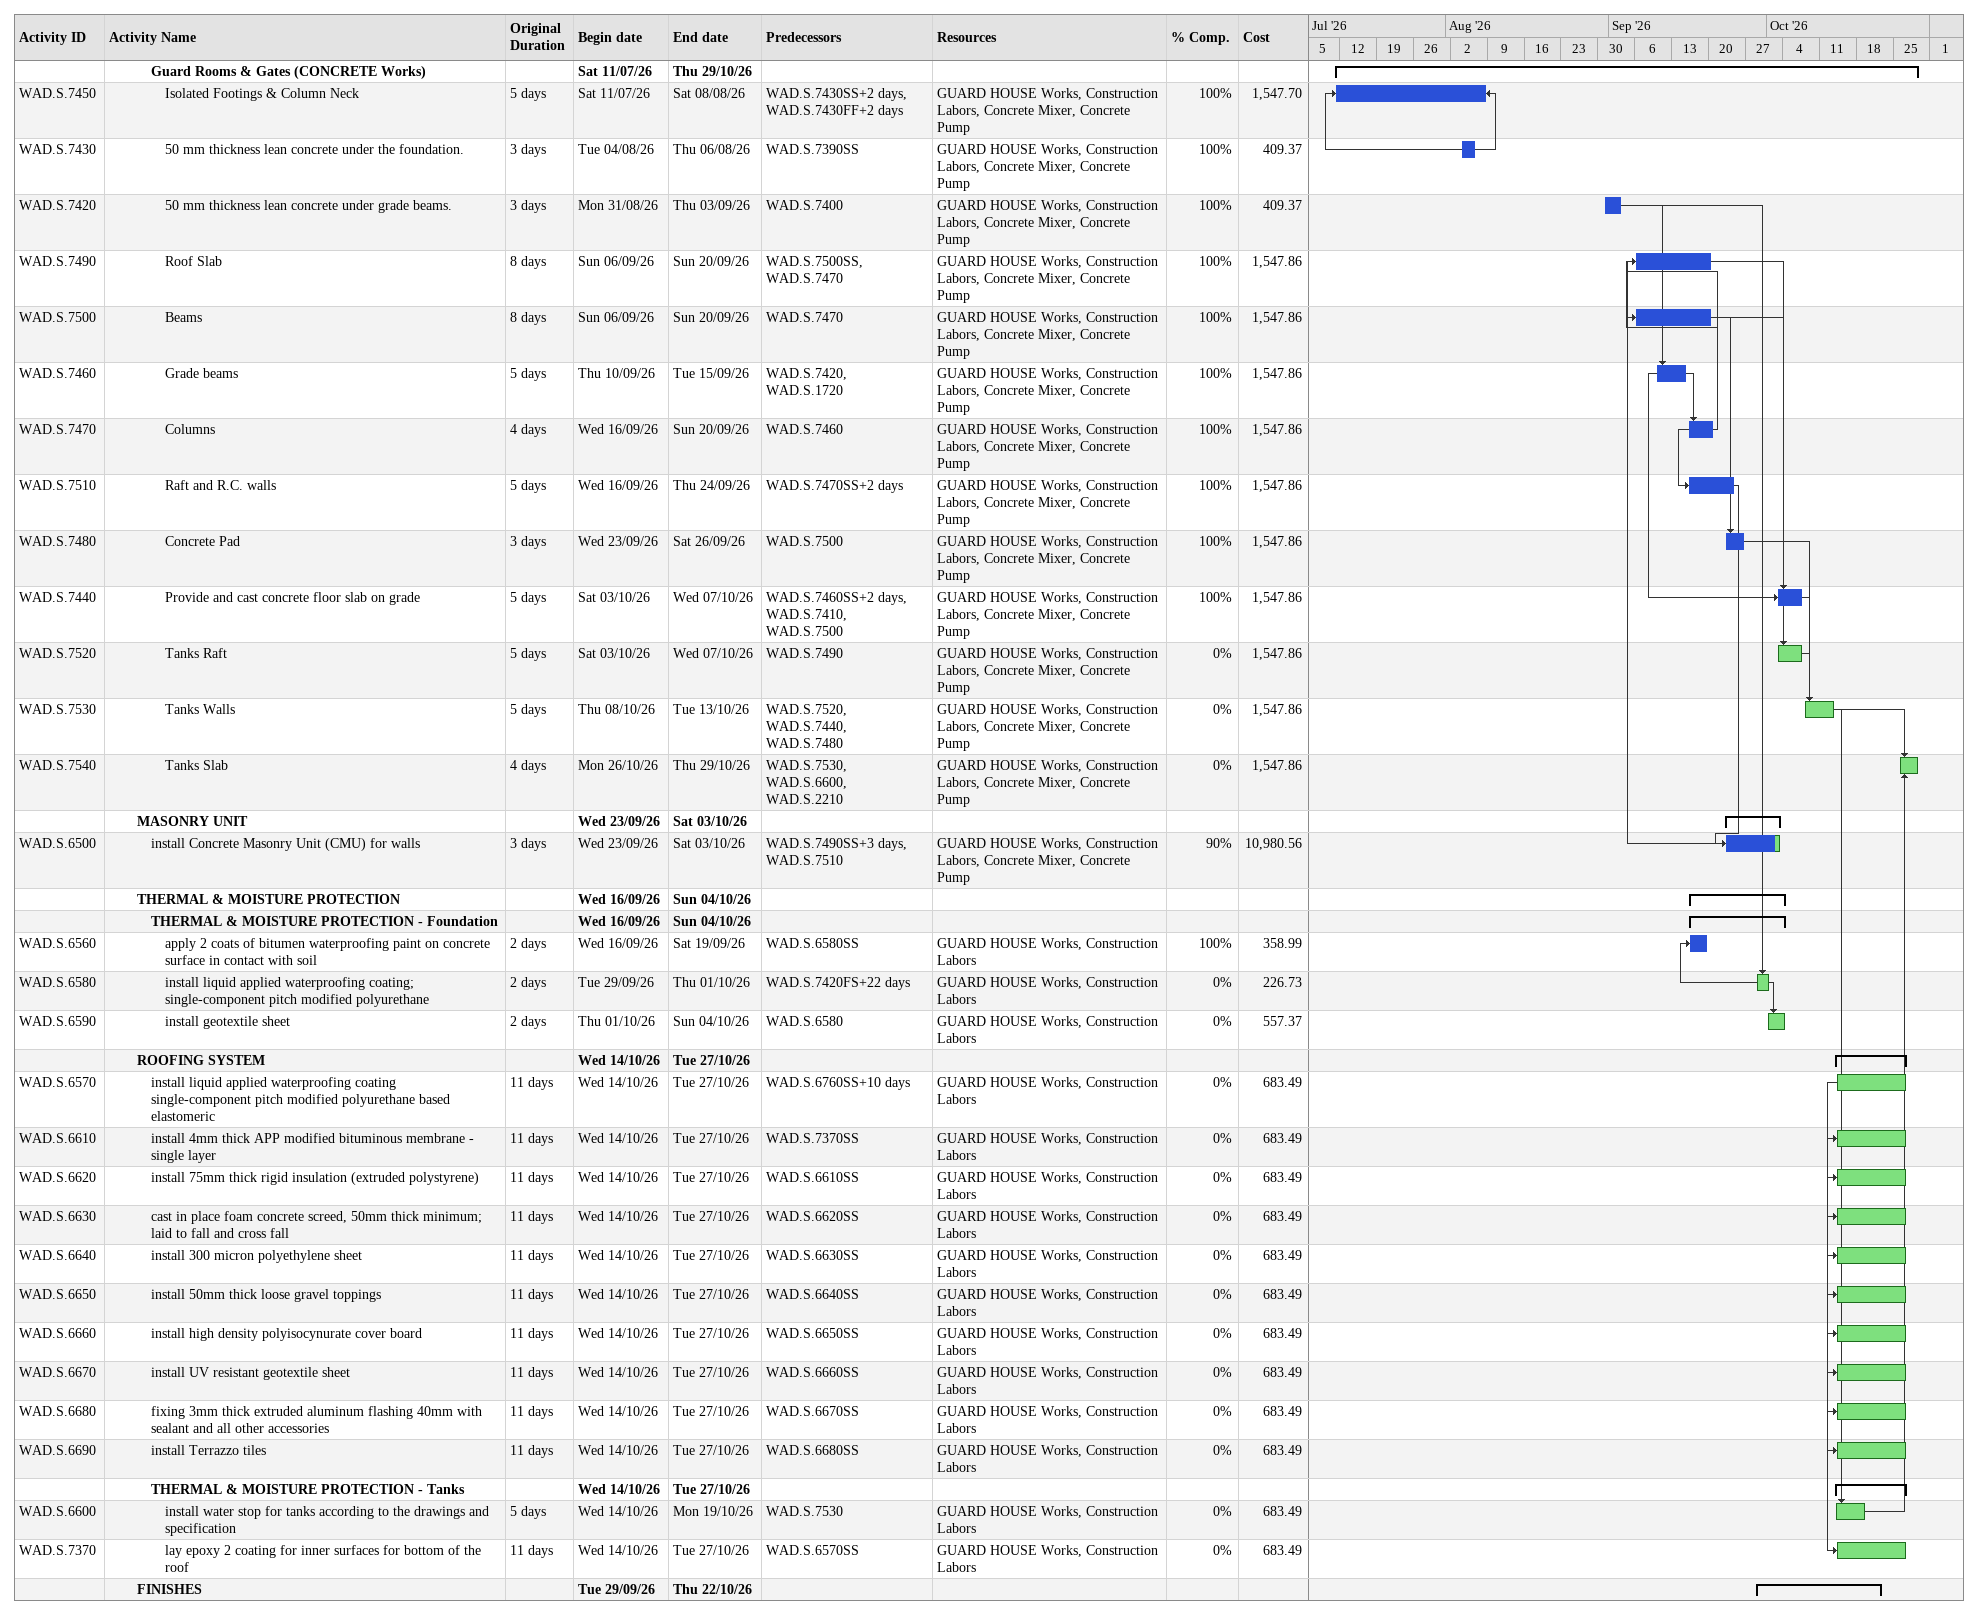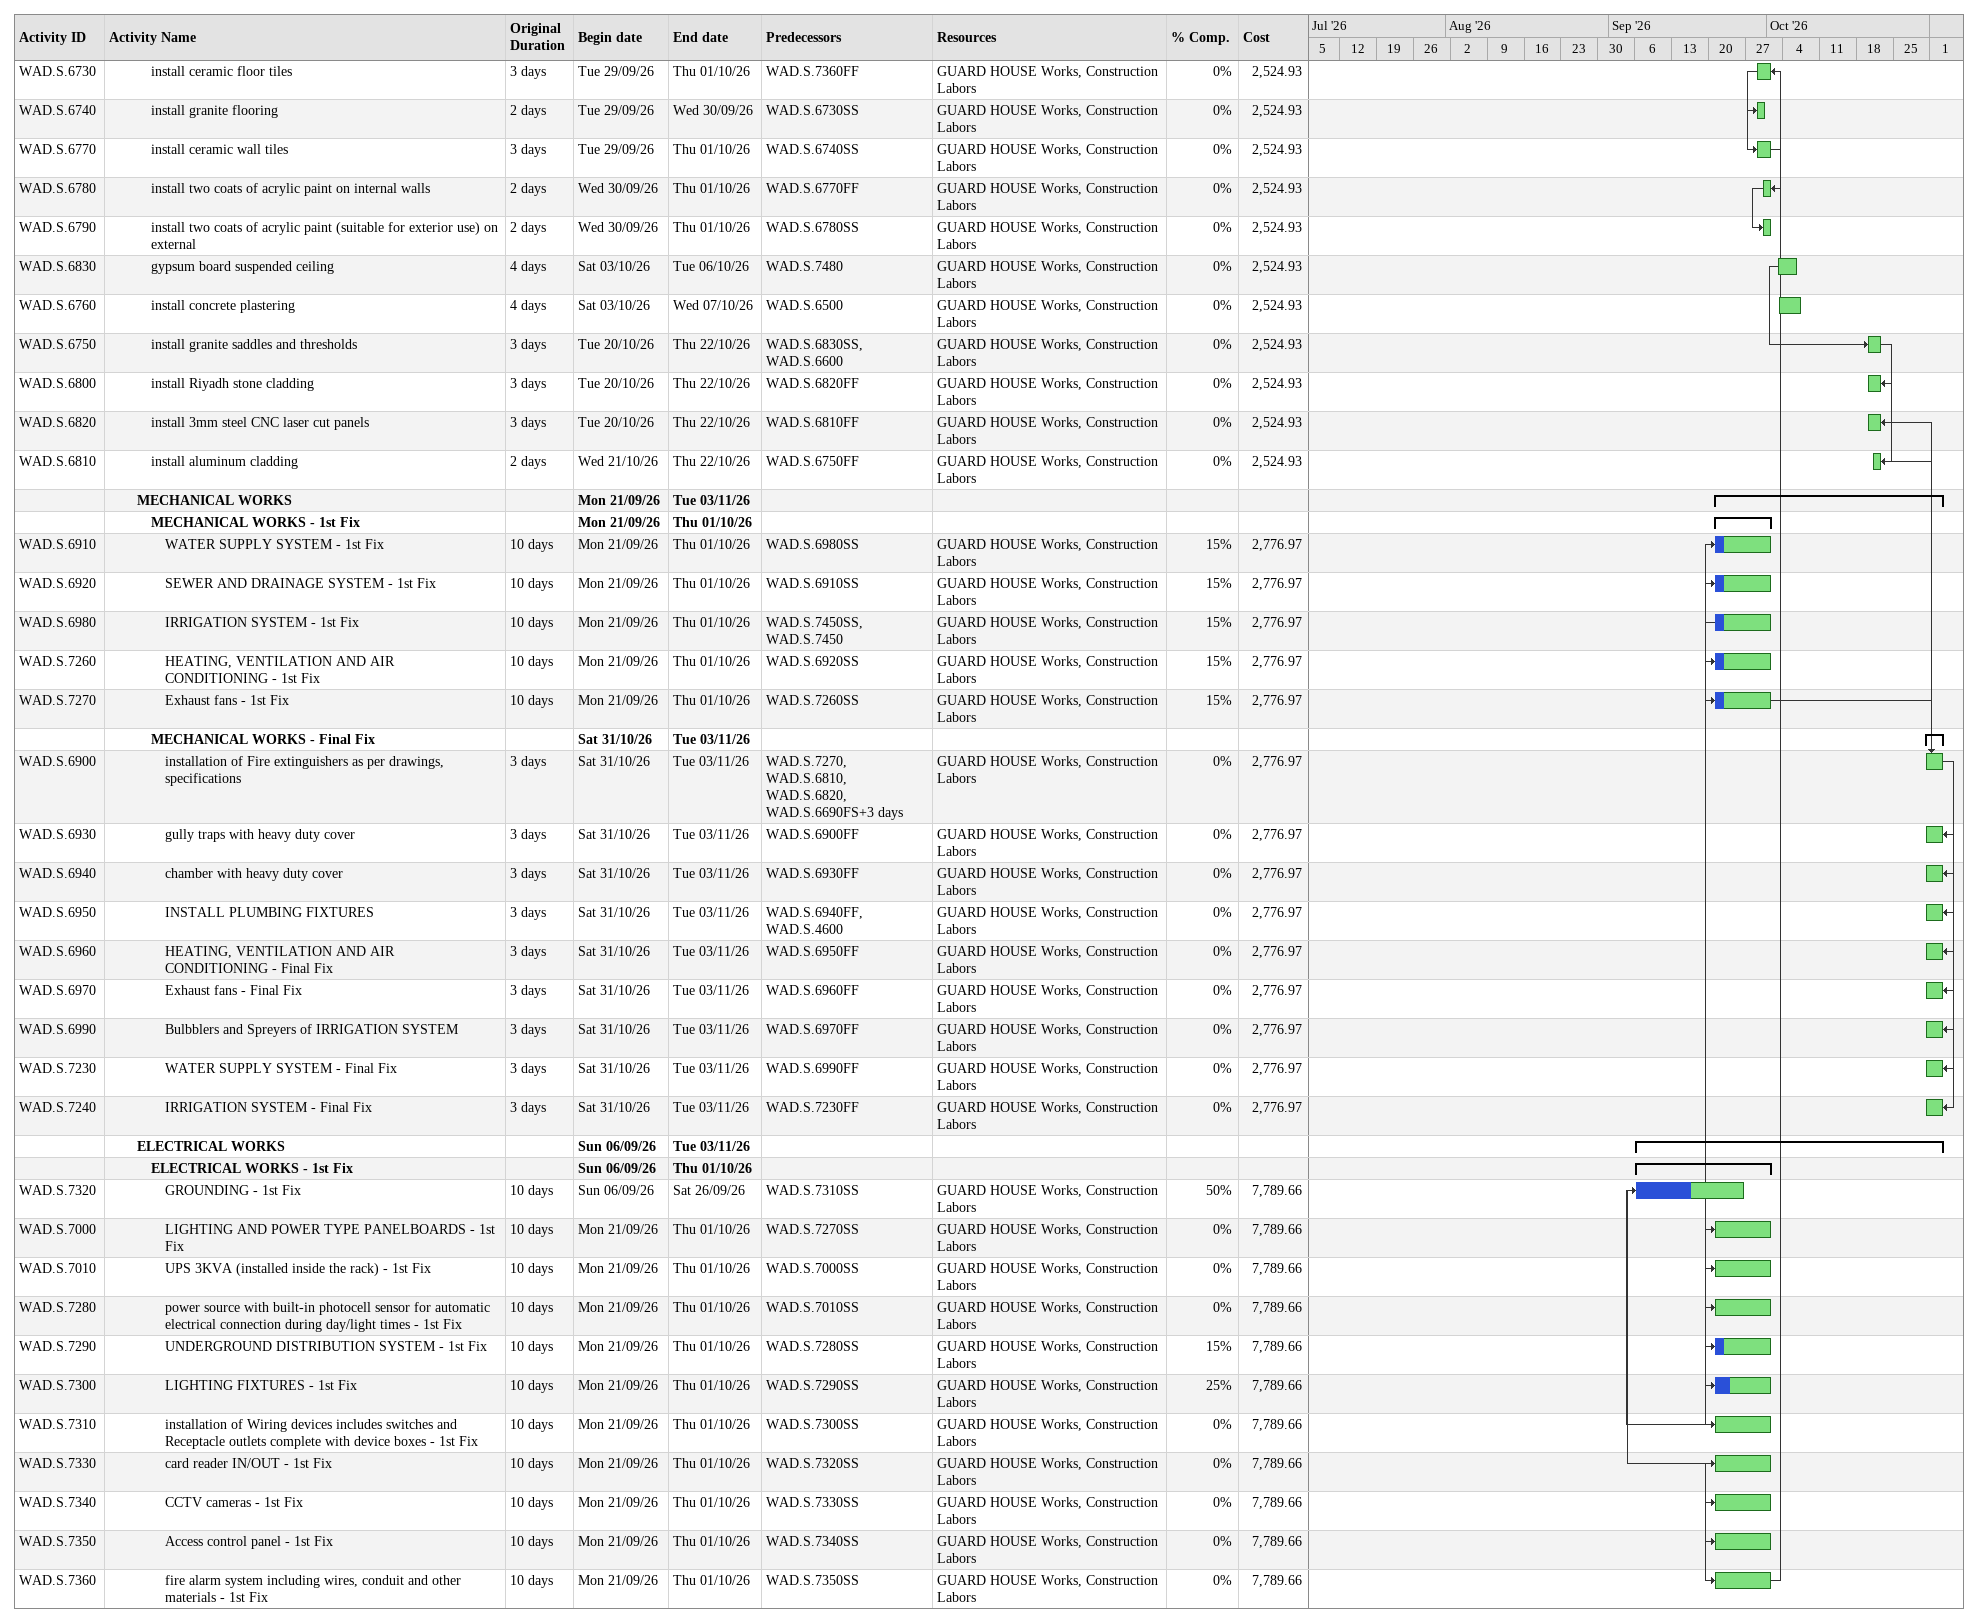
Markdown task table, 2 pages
| ID | Level | Task | Original duration | Start | Finish | Predecessors | Resources | % complete | Cost |
|---|---|---|---|---|---|---|---|---|---|
|  | 4 | **Guard Rooms & Gates (CONCRETE Works)** |  | 2026-07-11 | 2026-10-29 |  |  |  |  |
| WAD.S.7450 | 5 | Isolated Footings & Column Neck | 5d | 2026-07-11 | 2026-08-08 | WAD.S.7430SS+2d, WAD.S.7430FF+2d | GUARD HOUSE Works, Construction Labors, Concrete Mixer, Concrete Pump | 100 | 1547.70 |
| WAD.S.7430 | 5 | 50 mm thickness lean concrete under the foundation. | 3d | 2026-08-04 | 2026-08-06 | WAD.S.7390SS | GUARD HOUSE Works, Construction Labors, Concrete Mixer, Concrete Pump | 100 | 409.37 |
| WAD.S.7420 | 5 | 50 mm thickness lean concrete under grade beams. | 3d | 2026-08-31 | 2026-09-03 | WAD.S.7400 | GUARD HOUSE Works, Construction Labors, Concrete Mixer, Concrete Pump | 100 | 409.37 |
| WAD.S.7490 | 5 | Roof Slab | 8d | 2026-09-06 | 2026-09-20 | WAD.S.7500SS, WAD.S.7470 | GUARD HOUSE Works, Construction Labors, Concrete Mixer, Concrete Pump | 100 | 1547.86 |
| WAD.S.7500 | 5 | Beams | 8d | 2026-09-06 | 2026-09-20 | WAD.S.7470 | GUARD HOUSE Works, Construction Labors, Concrete Mixer, Concrete Pump | 100 | 1547.86 |
| WAD.S.7460 | 5 | Grade beams | 5d | 2026-09-10 | 2026-09-15 | WAD.S.7420, WAD.S.1720 | GUARD HOUSE Works, Construction Labors, Concrete Mixer, Concrete Pump | 100 | 1547.86 |
| WAD.S.7470 | 5 | Columns | 4d | 2026-09-16 | 2026-09-20 | WAD.S.7460 | GUARD HOUSE Works, Construction Labors, Concrete Mixer, Concrete Pump | 100 | 1547.86 |
| WAD.S.7510 | 5 | Raft and R.C. walls | 5d | 2026-09-16 | 2026-09-24 | WAD.S.7470SS+2d | GUARD HOUSE Works, Construction Labors, Concrete Mixer, Concrete Pump | 100 | 1547.86 |
| WAD.S.7480 | 5 | Concrete Pad | 3d | 2026-09-23 | 2026-09-26 | WAD.S.7500 | GUARD HOUSE Works, Construction Labors, Concrete Mixer, Concrete Pump | 100 | 1547.86 |
| WAD.S.7440 | 5 | Provide and cast concrete floor slab on grade | 5d | 2026-10-03 | 2026-10-07 | WAD.S.7460SS+2d, WAD.S.7410, WAD.S.7500 | GUARD HOUSE Works, Construction Labors, Concrete Mixer, Concrete Pump | 100 | 1547.86 |
| WAD.S.7520 | 5 | Tanks Raft | 5d | 2026-10-03 | 2026-10-07 | WAD.S.7490 | GUARD HOUSE Works, Construction Labors, Concrete Mixer, Concrete Pump | 0 | 1547.86 |
| WAD.S.7530 | 5 | Tanks Walls | 5d | 2026-10-08 | 2026-10-13 | WAD.S.7520, WAD.S.7440, WAD.S.7480 | GUARD HOUSE Works, Construction Labors, Concrete Mixer, Concrete Pump | 0 | 1547.86 |
| WAD.S.7540 | 5 | Tanks Slab | 4d | 2026-10-26 | 2026-10-29 | WAD.S.7530, WAD.S.6600, WAD.S.2210 | GUARD HOUSE Works, Construction Labors, Concrete Mixer, Concrete Pump | 0 | 1547.86 |
|  | 3 | **MASONRY UNIT** |  | 2026-09-23 | 2026-10-03 |  |  |  |  |
| WAD.S.6500 | 4 | install Concrete Masonry Unit (CMU) for walls | 3d | 2026-09-23 | 2026-10-03 | WAD.S.7490SS+3d, WAD.S.7510 | GUARD HOUSE Works, Construction Labors, Concrete Mixer, Concrete Pump | 90 | 10980.56 |
|  | 3 | **THERMAL & MOISTURE PROTECTION** |  | 2026-09-16 | 2026-10-04 |  |  |  |  |
|  | 4 | **THERMAL & MOISTURE PROTECTION - Foundation** |  | 2026-09-16 | 2026-10-04 |  |  |  |  |
| WAD.S.6560 | 5 | apply 2 coats of bitumen waterproofing paint on concrete surface in contact with soil | 2d | 2026-09-16 | 2026-09-19 | WAD.S.6580SS | GUARD HOUSE Works, Construction Labors | 100 | 358.99 |
| WAD.S.6580 | 5 | install liquid applied waterproofing coating; single-component pitch modified polyurethane | 2d | 2026-09-29 | 2026-10-01 | WAD.S.7420FS+22d | GUARD HOUSE Works, Construction Labors | 0 | 226.73 |
| WAD.S.6590 | 5 | install geotextile sheet | 2d | 2026-10-01 | 2026-10-04 | WAD.S.6580 | GUARD HOUSE Works, Construction Labors | 0 | 557.37 |
|  | 3 | **ROOFING SYSTEM** |  | 2026-10-14 | 2026-10-27 |  |  |  |  |
| WAD.S.6570 | 4 | install liquid applied waterproofing coating single-component pitch modified polyurethane based elastomeric | 11d | 2026-10-14 | 2026-10-27 | WAD.S.6760SS+10d | GUARD HOUSE Works, Construction Labors | 0 | 683.49 |
| WAD.S.6610 | 4 | install 4mm thick APP modified bituminous membrane - single layer | 11d | 2026-10-14 | 2026-10-27 | WAD.S.7370SS | GUARD HOUSE Works, Construction Labors | 0 | 683.49 |
| WAD.S.6620 | 4 | install 75mm thick rigid insulation (extruded polystyrene) | 11d | 2026-10-14 | 2026-10-27 | WAD.S.6610SS | GUARD HOUSE Works, Construction Labors | 0 | 683.49 |
| WAD.S.6630 | 4 | cast in place foam concrete screed, 50mm thick minimum; laid to fall and cross fall | 11d | 2026-10-14 | 2026-10-27 | WAD.S.6620SS | GUARD HOUSE Works, Construction Labors | 0 | 683.49 |
| WAD.S.6640 | 4 | install 300 micron polyethylene sheet | 11d | 2026-10-14 | 2026-10-27 | WAD.S.6630SS | GUARD HOUSE Works, Construction Labors | 0 | 683.49 |
| WAD.S.6650 | 4 | install 50mm thick loose gravel toppings | 11d | 2026-10-14 | 2026-10-27 | WAD.S.6640SS | GUARD HOUSE Works, Construction Labors | 0 | 683.49 |
| WAD.S.6660 | 4 | install high density polyisocynurate cover board | 11d | 2026-10-14 | 2026-10-27 | WAD.S.6650SS | GUARD HOUSE Works, Construction Labors | 0 | 683.49 |
| WAD.S.6670 | 4 | install UV resistant geotextile sheet | 11d | 2026-10-14 | 2026-10-27 | WAD.S.6660SS | GUARD HOUSE Works, Construction Labors | 0 | 683.49 |
| WAD.S.6680 | 4 | fixing 3mm thick extruded aluminum flashing 40mm with sealant and all other accessories | 11d | 2026-10-14 | 2026-10-27 | WAD.S.6670SS | GUARD HOUSE Works, Construction Labors | 0 | 683.49 |
| WAD.S.6690 | 4 | install Terrazzo tiles | 11d | 2026-10-14 | 2026-10-27 | WAD.S.6680SS | GUARD HOUSE Works, Construction Labors | 0 | 683.49 |
|  | 4 | **THERMAL & MOISTURE PROTECTION - Tanks** |  | 2026-10-14 | 2026-10-27 |  |  |  |  |
| WAD.S.6600 | 5 | install water stop for tanks according to the drawings and specification | 5d | 2026-10-14 | 2026-10-19 | WAD.S.7530 | GUARD HOUSE Works, Construction Labors | 0 | 683.49 |
| WAD.S.7370 | 5 | lay epoxy 2 coating for inner surfaces for bottom of the roof | 11d | 2026-10-14 | 2026-10-27 | WAD.S.6570SS | GUARD HOUSE Works, Construction Labors | 0 | 683.49 |
|  | 3 | **FINISHES** |  | 2026-09-29 | 2026-10-22 |  |  |  |  |
| WAD.S.6730 | 4 | install ceramic floor tiles | 3d | 2026-09-29 | 2026-10-01 | WAD.S.7360FF | GUARD HOUSE Works, Construction Labors | 0 | 2524.93 |
| WAD.S.6740 | 4 | install granite flooring | 2d | 2026-09-29 | 2026-09-30 | WAD.S.6730SS | GUARD HOUSE Works, Construction Labors | 0 | 2524.93 |
| WAD.S.6770 | 4 | install ceramic wall tiles | 3d | 2026-09-29 | 2026-10-01 | WAD.S.6740SS | GUARD HOUSE Works, Construction Labors | 0 | 2524.93 |
| WAD.S.6780 | 4 | install two coats of acrylic paint on internal walls | 2d | 2026-09-30 | 2026-10-01 | WAD.S.6770FF | GUARD HOUSE Works, Construction Labors | 0 | 2524.93 |
| WAD.S.6790 | 4 | install two coats of acrylic paint (suitable for exterior use) on external | 2d | 2026-09-30 | 2026-10-01 | WAD.S.6780SS | GUARD HOUSE Works, Construction Labors | 0 | 2524.93 |
| WAD.S.6830 | 4 | gypsum board suspended ceiling | 4d | 2026-10-03 | 2026-10-06 | WAD.S.7480 | GUARD HOUSE Works, Construction Labors | 0 | 2524.93 |
| WAD.S.6760 | 4 | install concrete plastering | 4d | 2026-10-03 | 2026-10-07 | WAD.S.6500 | GUARD HOUSE Works, Construction Labors | 0 | 2524.93 |
| WAD.S.6750 | 4 | install granite saddles and thresholds | 3d | 2026-10-20 | 2026-10-22 | WAD.S.6830SS, WAD.S.6600 | GUARD HOUSE Works, Construction Labors | 0 | 2524.93 |
| WAD.S.6800 | 4 | install Riyadh stone cladding | 3d | 2026-10-20 | 2026-10-22 | WAD.S.6820FF | GUARD HOUSE Works, Construction Labors | 0 | 2524.93 |
| WAD.S.6820 | 4 | install 3mm steel CNC laser cut panels | 3d | 2026-10-20 | 2026-10-22 | WAD.S.6810FF | GUARD HOUSE Works, Construction Labors | 0 | 2524.93 |
| WAD.S.6810 | 4 | install aluminum cladding | 2d | 2026-10-21 | 2026-10-22 | WAD.S.6750FF | GUARD HOUSE Works, Construction Labors | 0 | 2524.93 |
|  | 3 | **MECHANICAL WORKS** |  | 2026-09-21 | 2026-11-03 |  |  |  |  |
|  | 4 | **MECHANICAL WORKS - 1st Fix** |  | 2026-09-21 | 2026-10-01 |  |  |  |  |
| WAD.S.6910 | 5 | WATER SUPPLY SYSTEM - 1st Fix | 10d | 2026-09-21 | 2026-10-01 | WAD.S.6980SS | GUARD HOUSE Works, Construction Labors | 15 | 2776.97 |
| WAD.S.6920 | 5 | SEWER AND DRAINAGE SYSTEM - 1st Fix | 10d | 2026-09-21 | 2026-10-01 | WAD.S.6910SS | GUARD HOUSE Works, Construction Labors | 15 | 2776.97 |
| WAD.S.6980 | 5 | IRRIGATION SYSTEM - 1st Fix | 10d | 2026-09-21 | 2026-10-01 | WAD.S.7450SS, WAD.S.7450 | GUARD HOUSE Works, Construction Labors | 15 | 2776.97 |
| WAD.S.7260 | 5 | HEATING, VENTILATION AND AIR CONDITIONING - 1st Fix | 10d | 2026-09-21 | 2026-10-01 | WAD.S.6920SS | GUARD HOUSE Works, Construction Labors | 15 | 2776.97 |
| WAD.S.7270 | 5 | Exhaust fans - 1st Fix | 10d | 2026-09-21 | 2026-10-01 | WAD.S.7260SS | GUARD HOUSE Works, Construction Labors | 15 | 2776.97 |
|  | 4 | **MECHANICAL WORKS - Final Fix** |  | 2026-10-31 | 2026-11-03 |  |  |  |  |
| WAD.S.6900 | 5 | installation of Fire extinguishers as per drawings, specifications | 3d | 2026-10-31 | 2026-11-03 | WAD.S.7270, WAD.S.6810, WAD.S.6820, WAD.S.6690FS+3d | GUARD HOUSE Works, Construction Labors | 0 | 2776.97 |
| WAD.S.6930 | 5 | gully traps with heavy duty cover | 3d | 2026-10-31 | 2026-11-03 | WAD.S.6900FF | GUARD HOUSE Works, Construction Labors | 0 | 2776.97 |
| WAD.S.6940 | 5 | chamber with heavy duty cover | 3d | 2026-10-31 | 2026-11-03 | WAD.S.6930FF | GUARD HOUSE Works, Construction Labors | 0 | 2776.97 |
| WAD.S.6950 | 5 | INSTALL PLUMBING FIXTURES | 3d | 2026-10-31 | 2026-11-03 | WAD.S.6940FF, WAD.S.4600 | GUARD HOUSE Works, Construction Labors | 0 | 2776.97 |
| WAD.S.6960 | 5 | HEATING, VENTILATION AND AIR CONDITIONING - Final Fix | 3d | 2026-10-31 | 2026-11-03 | WAD.S.6950FF | GUARD HOUSE Works, Construction Labors | 0 | 2776.97 |
| WAD.S.6970 | 5 | Exhaust fans - Final Fix | 3d | 2026-10-31 | 2026-11-03 | WAD.S.6960FF | GUARD HOUSE Works, Construction Labors | 0 | 2776.97 |
| WAD.S.6990 | 5 | Bulbblers and Spreyers of IRRIGATION SYSTEM | 3d | 2026-10-31 | 2026-11-03 | WAD.S.6970FF | GUARD HOUSE Works, Construction Labors | 0 | 2776.97 |
| WAD.S.7230 | 5 | WATER SUPPLY SYSTEM - Final Fix | 3d | 2026-10-31 | 2026-11-03 | WAD.S.6990FF | GUARD HOUSE Works, Construction Labors | 0 | 2776.97 |
| WAD.S.7240 | 5 | IRRIGATION SYSTEM - Final Fix | 3d | 2026-10-31 | 2026-11-03 | WAD.S.7230FF | GUARD HOUSE Works, Construction Labors | 0 | 2776.97 |
|  | 3 | **ELECTRICAL WORKS** |  | 2026-09-06 | 2026-11-03 |  |  |  |  |
|  | 4 | **ELECTRICAL WORKS - 1st Fix** |  | 2026-09-06 | 2026-10-01 |  |  |  |  |
| WAD.S.7320 | 5 | GROUNDING - 1st Fix | 10d | 2026-09-06 | 2026-09-26 | WAD.S.7310SS | GUARD HOUSE Works, Construction Labors | 50 | 7789.66 |
| WAD.S.7000 | 5 | LIGHTING AND POWER TYPE PANELBOARDS - 1st Fix | 10d | 2026-09-21 | 2026-10-01 | WAD.S.7270SS | GUARD HOUSE Works, Construction Labors | 0 | 7789.66 |
| WAD.S.7010 | 5 | UPS 3KVA (installed inside the rack) - 1st Fix | 10d | 2026-09-21 | 2026-10-01 | WAD.S.7000SS | GUARD HOUSE Works, Construction Labors | 0 | 7789.66 |
| WAD.S.7280 | 5 | power source with built-in photocell sensor for automatic electrical connection during day/light times - 1st Fix | 10d | 2026-09-21 | 2026-10-01 | WAD.S.7010SS | GUARD HOUSE Works, Construction Labors | 0 | 7789.66 |
| WAD.S.7290 | 5 | UNDERGROUND DISTRIBUTION SYSTEM - 1st Fix | 10d | 2026-09-21 | 2026-10-01 | WAD.S.7280SS | GUARD HOUSE Works, Construction Labors | 15 | 7789.66 |
| WAD.S.7300 | 5 | LIGHTING FIXTURES - 1st Fix | 10d | 2026-09-21 | 2026-10-01 | WAD.S.7290SS | GUARD HOUSE Works, Construction Labors | 25 | 7789.66 |
| WAD.S.7310 | 5 | installation of Wiring devices includes switches and Receptacle outlets complete with device boxes - 1st Fix | 10d | 2026-09-21 | 2026-10-01 | WAD.S.7300SS | GUARD HOUSE Works, Construction Labors | 0 | 7789.66 |
| WAD.S.7330 | 5 | card reader IN/OUT - 1st Fix | 10d | 2026-09-21 | 2026-10-01 | WAD.S.7320SS | GUARD HOUSE Works, Construction Labors | 0 | 7789.66 |
| WAD.S.7340 | 5 | CCTV cameras - 1st Fix | 10d | 2026-09-21 | 2026-10-01 | WAD.S.7330SS | GUARD HOUSE Works, Construction Labors | 0 | 7789.66 |
| WAD.S.7350 | 5 | Access control panel - 1st Fix | 10d | 2026-09-21 | 2026-10-01 | WAD.S.7340SS | GUARD HOUSE Works, Construction Labors | 0 | 7789.66 |
| WAD.S.7360 | 5 | fire alarm system including wires, conduit and other materials - 1st Fix | 10d | 2026-09-21 | 2026-10-01 | WAD.S.7350SS | GUARD HOUSE Works, Construction Labors | 0 | 7789.66 |
